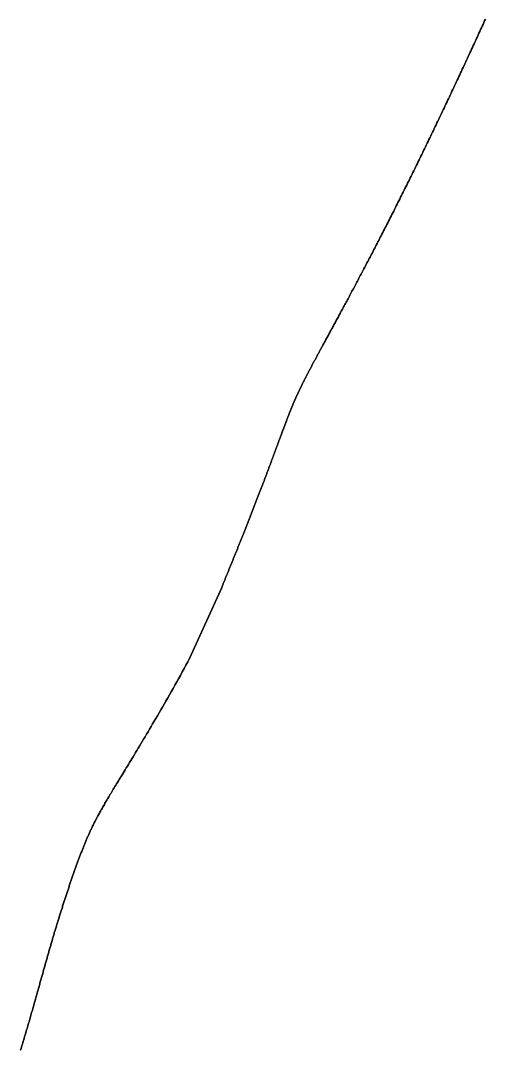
# Model space of a CAD drawing. Header units: inches. Extents: x 130170 to 284068, y 377793 to 804530.
# Drawn here: x 259507.6 to 259536.7, y 739178.8 to 739243.1 of the extents above; entities that cross this region are included whole.
import ezdxf

# ---------------------------------------------------------------- set-up
doc = ezdxf.new("R2010")
doc.units = ezdxf.units.IN
doc.header["$MEASUREMENT"] = 0
doc.layers.add('muni_il', color=7, linetype='Continuous')

msp = doc.modelspace()

# ---------------------------------------------------------------- linework, layer by layer
at = {"layer": 'muni_il'}
for points in [[(259507.649, 739178.732), (259507.677, 739178.826), (259507.706, 739178.92), (259507.734, 739179.013), (259507.762, 739179.105), (259507.789, 739179.197), (259507.816, 739179.288), (259507.844, 739179.379), (259507.871, 739179.469), (259507.897, 739179.559), (259507.924, 739179.648), (259507.95, 739179.736), (259507.976, 739179.824), (259508.002, 739179.911), (259508.027, 739179.998), (259508.053, 739180.085), (259508.078, 739180.17), (259508.103, 739180.255), (259508.128, 739180.34), (259508.152, 739180.424), (259508.176, 739180.508), (259508.201, 739180.591), (259508.224, 739180.674), (259508.248, 739180.756), (259508.272, 739180.837), (259508.295, 739180.918), (259508.318, 739180.999), (259508.341, 739181.079), (259508.364, 739181.158), (259508.387, 739181.237), (259508.409, 739181.315), (259508.431, 739181.393), (259508.453, 739181.471), (259508.475, 739181.548), (259508.497, 739181.624), (259508.519, 739181.7), (259508.54, 739181.776), (259508.561, 739181.851), (259508.583, 739181.925), (259508.604, 739182), (259508.624, 739182.073), (259508.645, 739182.147), (259508.666, 739182.219), (259508.686, 739182.292), (259508.706, 739182.364), (259508.726, 739182.435), (259508.746, 739182.506), (259508.766, 739182.577), (259508.786, 739182.647), (259508.805, 739182.717), (259508.825, 739182.787), (259508.844, 739182.856), (259508.863, 739182.925), (259508.883, 739182.993), (259508.902, 739183.061), (259508.921, 739183.129), (259508.94, 739183.196), (259508.958, 739183.263), (259508.977, 739183.33), (259508.996, 739183.396), (259509.014, 739183.463), (259509.032, 739183.528), (259509.051, 739183.594), (259509.069, 739183.659), (259509.087, 739183.724), (259509.105, 739183.788), (259509.124, 739183.853), (259509.142, 739183.917), (259509.16, 739183.98), (259509.178, 739184.044), (259509.195, 739184.107), (259509.213, 739184.17), (259509.231, 739184.233), (259509.249, 739184.296), (259509.266, 739184.359), (259509.284, 739184.421), (259509.302, 739184.483), (259509.319, 739184.545), (259509.337, 739184.606), (259509.355, 739184.668), (259509.372, 739184.729), (259509.389, 739184.791), (259509.407, 739184.852), (259509.425, 739184.913), (259509.442, 739184.973), (259509.46, 739185.034), (259509.477, 739185.095), (259509.495, 739185.155), (259509.512, 739185.216), (259509.53, 739185.276), (259509.547, 739185.336), (259509.565, 739185.396), (259509.582, 739185.456), (259509.6, 739185.516), (259509.618, 739185.576), (259509.635, 739185.636), (259509.653, 739185.696), (259509.67, 739185.755), (259509.688, 739185.815), (259509.706, 739185.875), (259509.724, 739185.935), (259509.741, 739185.994), (259509.759, 739186.054), (259509.777, 739186.113), (259509.795, 739186.173), (259509.813, 739186.233), (259509.831, 739186.292), (259509.849, 739186.352), (259509.867, 739186.411), (259509.885, 739186.471), (259509.904, 739186.531), (259509.922, 739186.59), (259509.94, 739186.65), (259509.959, 739186.709), (259509.977, 739186.769), (259509.995, 739186.829), (259510.014, 739186.889), (259510.032, 739186.948), (259510.051, 739187.008), (259510.07, 739187.068), (259510.088, 739187.128), (259510.107, 739187.188), (259510.126, 739187.248), (259510.145, 739187.308), (259510.164, 739187.368), (259510.183, 739187.428), (259510.202, 739187.488), (259510.221, 739187.548), (259510.24, 739187.608), (259510.26, 739187.669), (259510.279, 739187.729), (259510.298, 739187.789), (259510.318, 739187.849), (259510.337, 739187.91), (259510.357, 739187.97), (259510.376, 739188.03), (259510.396, 739188.091), (259510.416, 739188.151), (259510.435, 739188.212), (259510.455, 739188.272), (259510.475, 739188.332), (259510.495, 739188.393), (259510.515, 739188.453), (259510.535, 739188.514), (259510.555, 739188.574), (259510.575, 739188.635), (259510.595, 739188.695), (259510.615, 739188.755), (259510.635, 739188.816), (259510.656, 739188.876), (259510.676, 739188.936), (259510.696, 739188.996), (259510.717, 739189.056), (259510.737, 739189.116), (259510.758, 739189.177), (259510.778, 739189.237), (259510.798, 739189.296), (259510.819, 739189.356), (259510.839, 739189.416), (259510.86, 739189.476), (259510.881, 739189.535), (259510.901, 739189.595), (259510.922, 739189.654), (259510.943, 739189.713), (259510.963, 739189.772), (259510.984, 739189.831), (259511.005, 739189.89), (259511.026, 739189.949), (259511.047, 739190.007), (259511.067, 739190.066), (259511.088, 739190.124), (259511.109, 739190.182), (259511.13, 739190.24), (259511.151, 739190.298), (259511.172, 739190.356), (259511.193, 739190.413), (259511.214, 739190.47), (259511.235, 739190.527), (259511.256, 739190.584), (259511.277, 739190.641), (259511.298, 739190.698), (259511.319, 739190.754), (259511.34, 739190.81), (259511.361, 739190.866), (259511.383, 739190.922), (259511.404, 739190.977), (259511.425, 739191.033), (259511.446, 739191.088), (259511.468, 739191.143), (259511.489, 739191.197), (259511.511, 739191.252), (259511.532, 739191.306), (259511.554, 739191.361), (259511.575, 739191.414), (259511.597, 739191.468), (259511.619, 739191.522), (259511.64, 739191.575), (259511.662, 739191.628), (259511.684, 739191.682), (259511.706, 739191.734), (259511.728, 739191.787), (259511.751, 739191.84), (259511.773, 739191.892), (259511.796, 739191.945), (259511.818, 739191.997), (259511.841, 739192.049), (259511.864, 739192.101), (259511.887, 739192.153), (259511.91, 739192.205), (259511.934, 739192.257), (259511.957, 739192.309), (259511.981, 739192.361), (259512.005, 739192.412), (259512.029, 739192.464), (259512.053, 739192.516), (259512.078, 739192.568), (259512.103, 739192.62), (259512.128, 739192.672), (259512.153, 739192.724), (259512.179, 739192.776), (259512.205, 739192.829), (259512.231, 739192.882), (259512.258, 739192.935), (259512.285, 739192.988), (259512.312, 739193.041), (259512.34, 739193.095), (259512.368, 739193.149), (259512.397, 739193.203), (259512.425, 739193.258), (259512.455, 739193.313), (259512.485, 739193.369), (259512.515, 739193.425), (259512.546, 739193.481), (259512.577, 739193.539), (259512.609, 739193.597), (259512.642, 739193.655), (259512.675, 739193.714), (259512.708, 739193.774), (259512.743, 739193.835), (259512.778, 739193.896), (259512.814, 739193.958), (259512.85, 739194.022), (259512.887, 739194.086), (259512.925, 739194.151), (259512.963, 739194.217), (259513.003, 739194.284), (259513.043, 739194.353), (259513.084, 739194.422), (259513.126, 739194.493), (259513.169, 739194.565), (259513.213, 739194.639), (259513.257, 739194.713), (259513.303, 739194.79), (259513.35, 739194.867), (259513.397, 739194.946), (259513.446, 739195.027), (259513.496, 739195.11), (259513.547, 739195.194), (259513.599, 739195.28), (259513.652, 739195.368), (259513.707, 739195.458), (259513.762, 739195.549), (259513.819, 739195.643), (259513.878, 739195.738), (259513.937, 739195.836), (259513.998, 739195.936), (259514.06, 739196.038), (259514.123, 739196.143), (259514.188, 739196.249), (259514.254, 739196.358), (259514.322, 739196.47), (259514.391, 739196.584), (259514.462, 739196.7), (259514.534, 739196.819), (259514.608, 739196.941), (259514.683, 739197.066), (259514.76, 739197.193), (259514.838, 739197.323), (259514.918, 739197.456), (259515, 739197.591), (259515.083, 739197.73), (259515.167, 739197.871), (259515.253, 739198.015), (259515.341, 739198.163), (259515.431, 739198.313), (259515.522, 739198.466), (259515.615, 739198.623), (259515.709, 739198.782), (259515.805, 739198.945), (259515.902, 739199.11), (259516.001, 739199.279), (259516.101, 739199.451), (259516.203, 739199.625), (259516.306, 739199.803), (259516.411, 739199.984), (259516.517, 739200.167), (259516.625, 739200.354), (259516.733, 739200.543), (259516.843, 739200.735), (259516.954, 739200.93), (259517.065, 739201.127), (259517.178, 739201.326), (259517.292, 739201.528), (259517.406, 739201.732), (259517.52, 739201.939), (259517.636, 739202.147), (259517.751, 739202.356), (259517.867, 739202.567), (259517.982, 739202.78), (259518.097, 739202.993), (259518.212, 739203.207), (259520.238, 739207.677), (259520.269, 739207.754), (259520.285, 739207.795), (259520.302, 739207.836), (259520.319, 739207.878), (259520.337, 739207.92), (259520.354, 739207.964), (259520.372, 739208.008), (259520.39, 739208.053), (259520.408, 739208.098), (259520.427, 739208.143), (259520.446, 739208.189), (259520.464, 739208.236), (259520.483, 739208.282), (259520.502, 739208.329), (259520.521, 739208.376), (259520.54, 739208.423), (259520.56, 739208.471), (259520.579, 739208.518), (259520.598, 739208.566), (259520.617, 739208.613), (259520.637, 739208.661), (259520.656, 739208.709), (259520.675, 739208.756), (259520.695, 739208.804), (259520.714, 739208.852), (259520.733, 739208.899), (259520.753, 739208.947), (259520.772, 739208.994), (259520.791, 739209.042), (259520.81, 739209.09), (259520.83, 739209.137), (259520.849, 739209.185), (259520.868, 739209.232), (259520.888, 739209.28), (259520.907, 739209.327), (259520.926, 739209.375), (259520.945, 739209.422), (259520.965, 739209.47), (259520.984, 739209.518), (259521.003, 739209.565), (259521.022, 739209.613), (259521.042, 739209.661), (259521.061, 739209.708), (259521.081, 739209.756), (259521.1, 739209.804), (259521.119, 739209.852), (259521.139, 739209.9), (259521.158, 739209.948), (259521.178, 739209.997), (259521.197, 739210.045), (259521.217, 739210.094), (259521.237, 739210.142), (259521.256, 739210.191), (259521.276, 739210.24), (259521.296, 739210.289), (259521.316, 739210.339), (259521.336, 739210.388), (259521.356, 739210.438), (259521.376, 739210.488), (259521.396, 739210.538), (259521.416, 739210.588), (259521.436, 739210.638), (259521.456, 739210.689), (259521.477, 739210.739), (259521.497, 739210.79), (259521.517, 739210.841), (259521.538, 739210.893), (259521.558, 739210.944), (259521.579, 739210.996), (259521.6, 739211.048), (259521.62, 739211.1), (259521.641, 739211.152), (259521.662, 739211.204), (259521.683, 739211.257), (259521.704, 739211.309), (259521.725, 739211.362), (259521.746, 739211.415), (259521.767, 739211.468), (259521.788, 739211.522), (259521.809, 739211.575), (259521.83, 739211.628), (259521.851, 739211.682), (259521.873, 739211.736), (259521.894, 739211.79), (259521.915, 739211.844), (259521.936, 739211.898), (259521.958, 739211.952), (259521.979, 739212.006), (259522, 739212.06), (259522.022, 739212.115), (259522.043, 739212.169), (259522.064, 739212.224), (259522.086, 739212.278), (259522.107, 739212.333), (259522.128, 739212.387), (259522.15, 739212.442), (259522.171, 739212.496), (259522.192, 739212.551), (259522.214, 739212.605), (259522.235, 739212.66), (259522.256, 739212.714), (259522.277, 739212.769), (259522.298, 739212.823), (259522.319, 739212.878), (259522.34, 739212.932), (259522.361, 739212.986), (259522.382, 739213.04), (259522.403, 739213.094), (259522.424, 739213.148), (259522.445, 739213.202), (259522.466, 739213.256), (259522.486, 739213.31), (259522.507, 739213.363), (259522.528, 739213.417), (259522.548, 739213.47), (259522.569, 739213.523), (259522.589, 739213.576), (259522.609, 739213.629), (259522.629, 739213.681), (259522.649, 739213.734), (259522.669, 739213.786), (259522.689, 739213.838), (259522.709, 739213.89), (259522.729, 739213.942), (259522.749, 739213.994), (259522.768, 739214.045), (259522.788, 739214.096), (259522.807, 739214.147), (259522.827, 739214.198), (259522.846, 739214.249), (259522.865, 739214.299), (259522.884, 739214.349), (259522.903, 739214.399), (259522.922, 739214.449), (259522.94, 739214.498), (259522.959, 739214.547), (259522.978, 739214.596), (259522.996, 739214.645), (259523.014, 739214.693), (259523.032, 739214.742), (259523.05, 739214.789), (259523.068, 739214.837), (259523.086, 739214.885), (259523.104, 739214.932), (259523.122, 739214.978), (259523.139, 739215.025), (259523.156, 739215.071), (259523.174, 739215.118), (259523.191, 739215.164), (259523.208, 739215.209), (259523.225, 739215.254), (259523.242, 739215.299), (259523.259, 739215.344), (259523.275, 739215.389), (259523.292, 739215.433), (259523.308, 739215.477), (259523.324, 739215.52), (259523.341, 739215.564), (259523.357, 739215.607), (259523.373, 739215.649), (259523.388, 739215.692), (259523.404, 739215.734), (259523.42, 739215.776), (259523.435, 739215.818), (259523.451, 739215.859), (259523.466, 739215.9), (259523.481, 739215.941), (259523.496, 739215.981), (259523.511, 739216.022), (259523.526, 739216.062), (259523.541, 739216.102), (259523.555, 739216.141), (259523.57, 739216.18), (259523.584, 739216.219), (259523.598, 739216.258), (259523.612, 739216.296), (259523.627, 739216.334), (259523.641, 739216.372), (259523.654, 739216.409), (259523.668, 739216.446), (259523.682, 739216.483), (259523.696, 739216.52), (259523.709, 739216.557), (259523.722, 739216.593), (259523.736, 739216.629), (259523.749, 739216.664), (259523.762, 739216.7), (259523.775, 739216.735), (259523.788, 739216.77), (259523.8, 739216.804), (259523.813, 739216.839), (259523.826, 739216.873), (259523.838, 739216.907), (259523.851, 739216.94), (259523.863, 739216.974), (259523.875, 739217.007), (259523.888, 739217.04), (259523.9, 739217.073), (259523.912, 739217.105), (259523.924, 739217.137), (259523.936, 739217.169), (259523.947, 739217.201), (259523.959, 739217.233), (259523.971, 739217.264), (259523.982, 739217.295), (259523.994, 739217.326), (259524.005, 739217.357), (259524.016, 739217.387), (259524.028, 739217.417), (259524.039, 739217.448), (259524.05, 739217.477), (259524.061, 739217.507), (259524.072, 739217.536), (259524.083, 739217.566), (259524.094, 739217.595), (259524.104, 739217.624), (259524.115, 739217.652), (259524.126, 739217.681), (259524.136, 739217.709), (259524.147, 739217.737), (259524.158, 739217.765), (259524.168, 739217.793), (259524.178, 739217.821), (259524.189, 739217.848), (259524.199, 739217.875), (259524.209, 739217.902), (259524.219, 739217.929), (259524.23, 739217.956), (259524.24, 739217.983), (259524.25, 739218.009), (259524.26, 739218.036), (259524.27, 739218.062), (259524.28, 739218.088), (259524.29, 739218.114), (259524.3, 739218.14), (259524.31, 739218.165), (259524.319, 739218.191), (259524.329, 739218.216), (259524.339, 739218.242), (259524.349, 739218.267), (259524.358, 739218.292), (259524.368, 739218.317), (259524.378, 739218.342), (259524.387, 739218.367), (259524.397, 739218.391), (259524.407, 739218.416), (259524.416, 739218.44), (259524.426, 739218.465), (259524.435, 739218.489), (259524.445, 739218.513), (259524.455, 739218.537), (259524.464, 739218.561), (259524.474, 739218.585), (259524.483, 739218.609), (259524.493, 739218.633), (259524.502, 739218.657), (259524.512, 739218.681), (259524.521, 739218.704), (259524.531, 739218.728), (259524.54, 739218.751), (259524.55, 739218.775), (259524.559, 739218.798), (259524.569, 739218.822), (259524.579, 739218.845), (259524.588, 739218.868), (259524.598, 739218.892), (259524.607, 739218.915), (259524.617, 739218.938), (259524.627, 739218.962), (259524.636, 739218.985), (259524.646, 739219.008), (259524.656, 739219.031), (259524.666, 739219.054), (259524.675, 739219.078), (259524.685, 739219.101), (259524.695, 739219.124), (259524.705, 739219.147), (259524.715, 739219.17), (259524.725, 739219.193), (259524.735, 739219.217), (259524.745, 739219.24), (259524.755, 739219.263), (259524.765, 739219.287), (259524.775, 739219.31), (259524.786, 739219.333), (259524.796, 739219.357), (259524.806, 739219.38), (259524.817, 739219.404), (259524.827, 739219.427), (259524.838, 739219.451), (259524.848, 739219.475), (259524.859, 739219.498), (259524.87, 739219.522), (259524.88, 739219.546), (259524.891, 739219.57), (259524.902, 739219.594), (259524.913, 739219.618), (259524.924, 739219.643), (259524.935, 739219.667), (259524.946, 739219.691), (259524.958, 739219.716), (259524.969, 739219.74), (259524.981, 739219.765), (259524.992, 739219.79), (259525.004, 739219.815), (259525.015, 739219.84), (259525.027, 739219.865), (259525.039, 739219.89), (259525.051, 739219.915), (259525.063, 739219.941), (259525.076, 739219.966), (259525.088, 739219.992), (259525.1, 739220.018), (259525.113, 739220.044), (259525.125, 739220.07), (259525.138, 739220.097), (259525.151, 739220.123), (259525.164, 739220.15), (259525.177, 739220.177), (259525.19, 739220.204), (259525.204, 739220.231), (259525.217, 739220.258), (259525.231, 739220.286), (259525.244, 739220.314), (259525.258, 739220.342), (259525.272, 739220.37), (259525.286, 739220.398), (259525.3, 739220.427), (259525.315, 739220.455), (259525.329, 739220.484), (259525.344, 739220.513), (259525.359, 739220.543), (259525.374, 739220.572), (259525.389, 739220.602), (259525.404, 739220.632), (259525.419, 739220.662), (259525.435, 739220.693), (259525.451, 739220.724), (259525.467, 739220.755), (259525.483, 739220.786), (259525.499, 739220.818), (259525.515, 739220.849), (259525.532, 739220.882), (259525.549, 739220.914), (259525.565, 739220.946), (259525.583, 739220.979), (259525.6, 739221.012), (259525.617, 739221.046), (259525.635, 739221.08), (259525.653, 739221.114), (259525.671, 739221.148), (259525.689, 739221.183), (259525.707, 739221.218), (259525.726, 739221.253), (259525.745, 739221.289), (259525.764, 739221.325), (259525.783, 739221.361), (259525.802, 739221.397), (259525.822, 739221.434), (259525.842, 739221.472), (259525.861, 739221.509), (259525.882, 739221.547), (259525.902, 739221.586), (259525.923, 739221.624), (259525.944, 739221.663), (259525.965, 739221.703), (259525.986, 739221.742), (259526.007, 739221.783), (259526.029, 739221.823), (259526.051, 739221.864), (259526.073, 739221.905), (259526.096, 739221.947), (259526.118, 739221.989), (259526.141, 739222.032), (259526.164, 739222.074), (259526.188, 739222.118), (259526.211, 739222.162), (259526.235, 739222.206), (259526.259, 739222.25), (259526.284, 739222.295), (259526.308, 739222.341), (259526.333, 739222.386), (259526.358, 739222.433), (259526.383, 739222.48), (259526.409, 739222.527), (259526.435, 739222.574), (259526.461, 739222.622), (259526.487, 739222.671), (259526.514, 739222.72), (259526.541, 739222.769), (259526.568, 739222.819), (259526.595, 739222.87), (259526.623, 739222.921), (259526.651, 739222.972), (259526.679, 739223.024), (259526.707, 739223.076), (259526.736, 739223.129), (259526.765, 739223.183), (259526.795, 739223.236), (259526.824, 739223.291), (259526.854, 739223.346), (259526.884, 739223.401), (259526.914, 739223.457), (259526.945, 739223.513), (259526.976, 739223.57), (259527.007, 739223.627), (259527.039, 739223.685), (259527.07, 739223.744), (259527.103, 739223.803), (259527.135, 739223.862), (259527.167, 739223.922), (259527.2, 739223.983), (259527.234, 739224.044), (259527.267, 739224.106), (259527.301, 739224.168), (259527.335, 739224.231), (259527.369, 739224.294), (259527.404, 739224.358), (259527.439, 739224.422), (259527.474, 739224.488), (259527.509, 739224.553), (259527.545, 739224.619), (259527.581, 739224.686), (259527.617, 739224.753), (259527.654, 739224.821), (259527.691, 739224.889), (259527.728, 739224.958), (259527.766, 739225.028), (259527.803, 739225.098), (259527.841, 739225.168), (259527.88, 739225.239), (259527.918, 739225.311), (259527.957, 739225.384), (259527.996, 739225.456), (259528.036, 739225.53), (259528.076, 739225.604), (259528.116, 739225.679), (259528.156, 739225.754), (259528.196, 739225.83), (259528.237, 739225.906), (259528.278, 739225.983), (259528.32, 739226.061), (259528.362, 739226.139), (259528.404, 739226.217), (259528.446, 739226.296), (259528.488, 739226.376), (259528.531, 739226.457), (259528.574, 739226.538), (259528.617, 739226.619), (259528.661, 739226.701), (259528.705, 739226.784), (259528.749, 739226.867), (259528.793, 739226.951), (259528.838, 739227.035), (259528.883, 739227.12), (259528.928, 739227.206), (259528.973, 739227.292), (259529.019, 739227.378), (259529.065, 739227.465), (259529.111, 739227.553), (259529.157, 739227.641), (259529.204, 739227.73), (259529.25, 739227.819), (259529.298, 739227.909), (259529.345, 739228), (259529.392, 739228.091), (259529.44, 739228.182), (259529.488, 739228.274), (259529.536, 739228.367), (259529.585, 739228.46), (259529.634, 739228.553), (259529.682, 739228.647), (259529.732, 739228.742), (259529.781, 739228.837), (259529.83, 739228.933), (259529.88, 739229.029), (259529.93, 739229.126), (259529.98, 739229.223), (259530.031, 739229.32), (259530.081, 739229.418), (259530.132, 739229.517), (259530.183, 739229.616), (259530.234, 739229.715), (259530.285, 739229.815), (259530.337, 739229.916), (259530.388, 739230.017), (259530.44, 739230.118), (259530.492, 739230.22), (259530.544, 739230.322), (259530.597, 739230.424), (259530.649, 739230.528), (259530.702, 739230.631), (259530.754, 739230.735), (259530.807, 739230.839), (259530.86, 739230.944), (259530.913, 739231.049), (259530.967, 739231.155), (259531.02, 739231.261), (259531.074, 739231.367), (259531.128, 739231.473), (259531.182, 739231.58), (259531.236, 739231.688), (259531.29, 739231.795), (259531.344, 739231.904), (259531.398, 739232.012), (259531.453, 739232.121), (259531.507, 739232.23), (259531.562, 739232.339), (259531.616, 739232.449), (259531.671, 739232.559), (259531.726, 739232.669), (259531.781, 739232.78), (259531.836, 739232.89), (259531.891, 739233.002), (259531.946, 739233.113), (259532.002, 739233.225), (259532.057, 739233.337), (259532.113, 739233.449), (259532.168, 739233.561), (259532.223, 739233.674), (259532.279, 739233.787), (259532.335, 739233.9), (259532.39, 739234.013), (259532.446, 739234.127), (259532.502, 739234.24), (259532.557, 739234.355), (259532.613, 739234.469), (259532.669, 739234.583), (259532.725, 739234.697), (259532.781, 739234.812), (259532.836, 739234.927), (259532.892, 739235.042), (259532.948, 739235.157), (259533.004, 739235.272), (259533.06, 739235.387), (259533.116, 739235.502), (259533.171, 739235.618), (259533.227, 739235.733), (259533.283, 739235.849), (259533.339, 739235.965), (259533.394, 739236.081), (259533.45, 739236.197), (259533.506, 739236.313), (259533.562, 739236.429), (259533.617, 739236.545), (259533.673, 739236.661), (259533.729, 739236.777), (259533.784, 739236.893), (259533.839, 739237.009), (259533.895, 739237.126), (259533.95, 739237.242), (259534.006, 739237.358), (259534.061, 739237.474), (259534.116, 739237.591), (259534.171, 739237.707), (259534.226, 739237.823), (259534.281, 739237.939), (259534.336, 739238.055), (259534.391, 739238.171), (259534.446, 739238.287), (259534.5, 739238.403), (259534.555, 739238.519), (259534.61, 739238.635), (259534.664, 739238.75), (259534.718, 739238.866), (259534.773, 739238.981), (259534.827, 739239.097), (259534.881, 739239.212), (259534.935, 739239.327), (259534.989, 739239.442), (259535.042, 739239.557), (259535.096, 739239.672), (259535.15, 739239.787), (259535.203, 739239.902), (259535.257, 739240.016), (259535.31, 739240.13), (259535.363, 739240.245), (259535.416, 739240.359), (259535.469, 739240.472), (259535.522, 739240.586), (259535.574, 739240.7), (259535.627, 739240.813), (259535.679, 739240.926), (259535.732, 739241.039), (259535.784, 739241.152), (259535.836, 739241.264), (259535.888, 739241.377), (259535.94, 739241.489), (259535.991, 739241.601), (259536.043, 739241.713), (259536.094, 739241.825), (259536.146, 739241.936), (259536.197, 739242.047), (259536.248, 739242.158), (259536.299, 739242.269), (259536.349, 739242.379), (259536.4, 739242.49), (259536.451, 739242.6), (259536.501, 739242.709), (259536.551, 739242.819), (259536.602, 739242.928), (259536.652, 739243.038), (259536.701, 739243.146)], [(259536.701, 739243.146), (259536.652, 739243.038), (259536.602, 739242.928), (259536.551, 739242.819), (259536.501, 739242.709), (259536.451, 739242.6), (259536.4, 739242.49), (259536.349, 739242.379), (259536.299, 739242.269), (259536.248, 739242.158), (259536.197, 739242.047), (259536.146, 739241.936), (259536.094, 739241.825), (259536.043, 739241.713), (259535.991, 739241.601), (259535.94, 739241.489), (259535.888, 739241.377), (259535.836, 739241.264), (259535.784, 739241.152), (259535.732, 739241.039), (259535.679, 739240.926), (259535.627, 739240.813), (259535.574, 739240.7), (259535.522, 739240.586), (259535.469, 739240.472), (259535.416, 739240.359), (259535.363, 739240.245), (259535.31, 739240.13), (259535.257, 739240.016), (259535.203, 739239.902), (259535.15, 739239.787), (259535.096, 739239.672), (259535.042, 739239.557), (259534.989, 739239.442), (259534.935, 739239.327), (259534.881, 739239.212), (259534.827, 739239.097), (259534.773, 739238.981), (259534.718, 739238.866), (259534.664, 739238.75), (259534.61, 739238.635), (259534.555, 739238.519), (259534.5, 739238.403), (259534.446, 739238.287), (259534.391, 739238.171), (259534.336, 739238.055), (259534.281, 739237.939), (259534.226, 739237.823), (259534.171, 739237.707), (259534.116, 739237.591), (259534.061, 739237.474), (259534.006, 739237.358), (259533.95, 739237.242), (259533.895, 739237.126), (259533.839, 739237.009), (259533.784, 739236.893), (259533.729, 739236.777), (259533.673, 739236.661), (259533.617, 739236.545), (259533.562, 739236.429), (259533.506, 739236.313), (259533.45, 739236.197), (259533.394, 739236.081), (259533.339, 739235.965), (259533.283, 739235.849), (259533.227, 739235.733), (259533.171, 739235.618), (259533.116, 739235.502), (259533.06, 739235.387), (259533.004, 739235.272), (259532.948, 739235.157), (259532.892, 739235.042), (259532.836, 739234.927), (259532.781, 739234.812), (259532.725, 739234.697), (259532.669, 739234.583), (259532.613, 739234.469), (259532.557, 739234.355), (259532.502, 739234.24), (259532.446, 739234.127), (259532.39, 739234.013), (259532.335, 739233.9), (259532.279, 739233.787), (259532.223, 739233.674), (259532.168, 739233.561), (259532.113, 739233.449), (259532.057, 739233.337), (259532.002, 739233.225), (259531.946, 739233.113), (259531.891, 739233.002), (259531.836, 739232.89), (259531.781, 739232.78), (259531.726, 739232.669), (259531.671, 739232.559), (259531.616, 739232.449), (259531.562, 739232.339), (259531.507, 739232.23), (259531.453, 739232.121), (259531.398, 739232.012), (259531.344, 739231.904), (259531.29, 739231.795), (259531.236, 739231.688), (259531.182, 739231.58), (259531.128, 739231.473), (259531.074, 739231.367), (259531.02, 739231.261), (259530.967, 739231.155), (259530.913, 739231.049), (259530.86, 739230.944), (259530.807, 739230.839), (259530.754, 739230.735), (259530.702, 739230.631), (259530.649, 739230.528), (259530.597, 739230.424), (259530.544, 739230.322), (259530.492, 739230.22), (259530.44, 739230.118), (259530.388, 739230.017), (259530.337, 739229.916), (259530.285, 739229.815), (259530.234, 739229.715), (259530.183, 739229.616), (259530.132, 739229.517), (259530.081, 739229.418), (259530.031, 739229.32), (259529.98, 739229.223), (259529.93, 739229.126), (259529.88, 739229.029), (259529.83, 739228.933), (259529.781, 739228.837), (259529.732, 739228.742), (259529.682, 739228.647), (259529.634, 739228.553), (259529.585, 739228.46), (259529.536, 739228.367), (259529.488, 739228.274), (259529.44, 739228.182), (259529.392, 739228.091), (259529.345, 739228), (259529.298, 739227.909), (259529.25, 739227.819), (259529.204, 739227.73), (259529.157, 739227.641), (259529.111, 739227.553), (259529.065, 739227.465), (259529.019, 739227.378), (259528.973, 739227.292), (259528.928, 739227.206), (259528.883, 739227.12), (259528.838, 739227.035), (259528.793, 739226.951), (259528.749, 739226.867), (259528.705, 739226.784), (259528.661, 739226.701), (259528.617, 739226.619), (259528.574, 739226.538), (259528.531, 739226.457), (259528.488, 739226.376), (259528.446, 739226.296), (259528.404, 739226.217), (259528.362, 739226.139), (259528.32, 739226.061), (259528.278, 739225.983), (259528.237, 739225.906), (259528.196, 739225.83), (259528.156, 739225.754), (259528.116, 739225.679), (259528.076, 739225.604), (259528.036, 739225.53), (259527.996, 739225.456), (259527.957, 739225.384), (259527.918, 739225.311), (259527.88, 739225.239), (259527.841, 739225.168), (259527.803, 739225.098), (259527.766, 739225.028), (259527.728, 739224.958), (259527.691, 739224.889), (259527.654, 739224.821), (259527.617, 739224.753), (259527.581, 739224.686), (259527.545, 739224.619), (259527.509, 739224.553), (259527.474, 739224.488), (259527.439, 739224.422), (259527.404, 739224.358), (259527.369, 739224.294), (259527.335, 739224.231), (259527.301, 739224.168), (259527.267, 739224.106), (259527.234, 739224.044), (259527.2, 739223.983), (259527.167, 739223.922), (259527.135, 739223.862), (259527.103, 739223.803), (259527.07, 739223.744), (259527.039, 739223.685), (259527.007, 739223.627), (259526.976, 739223.57), (259526.945, 739223.513), (259526.914, 739223.457), (259526.884, 739223.401), (259526.854, 739223.346), (259526.824, 739223.291), (259526.795, 739223.236), (259526.765, 739223.183), (259526.736, 739223.129), (259526.707, 739223.076), (259526.679, 739223.024), (259526.651, 739222.972), (259526.623, 739222.921), (259526.595, 739222.87), (259526.568, 739222.819), (259526.541, 739222.769), (259526.514, 739222.72), (259526.487, 739222.671), (259526.461, 739222.622), (259526.435, 739222.574), (259526.409, 739222.527), (259526.383, 739222.48), (259526.358, 739222.433), (259526.333, 739222.386), (259526.308, 739222.341), (259526.284, 739222.295), (259526.259, 739222.25), (259526.235, 739222.206), (259526.211, 739222.162), (259526.188, 739222.118), (259526.164, 739222.074), (259526.141, 739222.032), (259526.118, 739221.989), (259526.096, 739221.947), (259526.073, 739221.905), (259526.051, 739221.864), (259526.029, 739221.823), (259526.007, 739221.783), (259525.986, 739221.742), (259525.965, 739221.703), (259525.944, 739221.663), (259525.923, 739221.624), (259525.902, 739221.586), (259525.882, 739221.547), (259525.861, 739221.509), (259525.842, 739221.472), (259525.822, 739221.434), (259525.802, 739221.397), (259525.783, 739221.361), (259525.764, 739221.325), (259525.745, 739221.289), (259525.726, 739221.253), (259525.707, 739221.218), (259525.689, 739221.183), (259525.671, 739221.148), (259525.653, 739221.114), (259525.635, 739221.08), (259525.617, 739221.046), (259525.6, 739221.012), (259525.583, 739220.979), (259525.565, 739220.946), (259525.549, 739220.914), (259525.532, 739220.882), (259525.515, 739220.849), (259525.499, 739220.818), (259525.483, 739220.786), (259525.467, 739220.755), (259525.451, 739220.724), (259525.435, 739220.693), (259525.419, 739220.662), (259525.404, 739220.632), (259525.389, 739220.602), (259525.374, 739220.572), (259525.359, 739220.543), (259525.344, 739220.513), (259525.329, 739220.484), (259525.315, 739220.455), (259525.3, 739220.427), (259525.286, 739220.398), (259525.272, 739220.37), (259525.258, 739220.342), (259525.244, 739220.314), (259525.231, 739220.286), (259525.217, 739220.258), (259525.204, 739220.231), (259525.19, 739220.204), (259525.177, 739220.177), (259525.164, 739220.15), (259525.151, 739220.123), (259525.138, 739220.097), (259525.125, 739220.07), (259525.113, 739220.044), (259525.1, 739220.018), (259525.088, 739219.992), (259525.076, 739219.966), (259525.063, 739219.941), (259525.051, 739219.915), (259525.039, 739219.89), (259525.027, 739219.865), (259525.015, 739219.84), (259525.004, 739219.815), (259524.992, 739219.79), (259524.981, 739219.765), (259524.969, 739219.74), (259524.958, 739219.716), (259524.946, 739219.691), (259524.935, 739219.667), (259524.924, 739219.643), (259524.913, 739219.618), (259524.902, 739219.594), (259524.891, 739219.57), (259524.88, 739219.546), (259524.87, 739219.522), (259524.859, 739219.498), (259524.848, 739219.475), (259524.838, 739219.451), (259524.827, 739219.427), (259524.817, 739219.404), (259524.806, 739219.38), (259524.796, 739219.357), (259524.786, 739219.333), (259524.775, 739219.31), (259524.765, 739219.287), (259524.755, 739219.263), (259524.745, 739219.24), (259524.735, 739219.217), (259524.725, 739219.193), (259524.715, 739219.17), (259524.705, 739219.147), (259524.695, 739219.124), (259524.685, 739219.101), (259524.675, 739219.078), (259524.666, 739219.054), (259524.656, 739219.031), (259524.646, 739219.008), (259524.636, 739218.985), (259524.627, 739218.962), (259524.617, 739218.938), (259524.607, 739218.915), (259524.598, 739218.892), (259524.588, 739218.868), (259524.579, 739218.845), (259524.569, 739218.822), (259524.559, 739218.798), (259524.55, 739218.775), (259524.54, 739218.751), (259524.531, 739218.728), (259524.521, 739218.704), (259524.512, 739218.681), (259524.502, 739218.657), (259524.493, 739218.633), (259524.483, 739218.609), (259524.474, 739218.585), (259524.464, 739218.561), (259524.455, 739218.537), (259524.445, 739218.513), (259524.435, 739218.489), (259524.426, 739218.465), (259524.416, 739218.44), (259524.407, 739218.416), (259524.397, 739218.391), (259524.387, 739218.367), (259524.378, 739218.342), (259524.368, 739218.317), (259524.358, 739218.292), (259524.349, 739218.267), (259524.339, 739218.242), (259524.329, 739218.216), (259524.319, 739218.191), (259524.31, 739218.165), (259524.3, 739218.14), (259524.29, 739218.114), (259524.28, 739218.088), (259524.27, 739218.062), (259524.26, 739218.036), (259524.25, 739218.009), (259524.24, 739217.983), (259524.23, 739217.956), (259524.219, 739217.929), (259524.209, 739217.902), (259524.199, 739217.875), (259524.189, 739217.848), (259524.178, 739217.821), (259524.168, 739217.793), (259524.158, 739217.765), (259524.147, 739217.737), (259524.136, 739217.709), (259524.126, 739217.681), (259524.115, 739217.652), (259524.104, 739217.624), (259524.094, 739217.595), (259524.083, 739217.566), (259524.072, 739217.536), (259524.061, 739217.507), (259524.05, 739217.477), (259524.039, 739217.448), (259524.028, 739217.417), (259524.016, 739217.387), (259524.005, 739217.357), (259523.994, 739217.326), (259523.982, 739217.295), (259523.971, 739217.264), (259523.959, 739217.233), (259523.947, 739217.201), (259523.936, 739217.169), (259523.924, 739217.137), (259523.912, 739217.105), (259523.9, 739217.073), (259523.888, 739217.04), (259523.875, 739217.007), (259523.863, 739216.974), (259523.851, 739216.94), (259523.838, 739216.907), (259523.826, 739216.873), (259523.813, 739216.839), (259523.8, 739216.804), (259523.788, 739216.77), (259523.775, 739216.735), (259523.762, 739216.7), (259523.749, 739216.664), (259523.736, 739216.629), (259523.722, 739216.593), (259523.709, 739216.557), (259523.696, 739216.52), (259523.682, 739216.483), (259523.668, 739216.446), (259523.654, 739216.409), (259523.641, 739216.372), (259523.627, 739216.334), (259523.612, 739216.296), (259523.598, 739216.258), (259523.584, 739216.219), (259523.57, 739216.18), (259523.555, 739216.141), (259523.541, 739216.102), (259523.526, 739216.062), (259523.511, 739216.022), (259523.496, 739215.981), (259523.481, 739215.941), (259523.466, 739215.9), (259523.451, 739215.859), (259523.435, 739215.818), (259523.42, 739215.776), (259523.404, 739215.734), (259523.388, 739215.692), (259523.373, 739215.649), (259523.357, 739215.607), (259523.341, 739215.564), (259523.324, 739215.52), (259523.308, 739215.477), (259523.292, 739215.433), (259523.275, 739215.389), (259523.259, 739215.344), (259523.242, 739215.299), (259523.225, 739215.254), (259523.208, 739215.209), (259523.191, 739215.164), (259523.174, 739215.118), (259523.156, 739215.071), (259523.139, 739215.025), (259523.122, 739214.978), (259523.104, 739214.932), (259523.086, 739214.885), (259523.068, 739214.837), (259523.05, 739214.789), (259523.032, 739214.742), (259523.014, 739214.693), (259522.996, 739214.645), (259522.978, 739214.596), (259522.959, 739214.547), (259522.94, 739214.498), (259522.922, 739214.449), (259522.903, 739214.399), (259522.884, 739214.349), (259522.865, 739214.299), (259522.846, 739214.249), (259522.827, 739214.198), (259522.807, 739214.147), (259522.788, 739214.096), (259522.768, 739214.045), (259522.749, 739213.994), (259522.729, 739213.942), (259522.709, 739213.89), (259522.689, 739213.838), (259522.669, 739213.786), (259522.649, 739213.734), (259522.629, 739213.681), (259522.609, 739213.629), (259522.589, 739213.576), (259522.569, 739213.523), (259522.548, 739213.47), (259522.528, 739213.417), (259522.507, 739213.363), (259522.486, 739213.31), (259522.466, 739213.256), (259522.445, 739213.202), (259522.424, 739213.148), (259522.403, 739213.094), (259522.382, 739213.04), (259522.361, 739212.986), (259522.34, 739212.932), (259522.319, 739212.878), (259522.298, 739212.823), (259522.277, 739212.769), (259522.256, 739212.714), (259522.235, 739212.66), (259522.214, 739212.605), (259522.192, 739212.551), (259522.171, 739212.496), (259522.15, 739212.442), (259522.128, 739212.387), (259522.107, 739212.333), (259522.086, 739212.278), (259522.064, 739212.224), (259522.043, 739212.169), (259522.022, 739212.115), (259522, 739212.06), (259521.979, 739212.006), (259521.958, 739211.952), (259521.936, 739211.898), (259521.915, 739211.844), (259521.894, 739211.79), (259521.873, 739211.736), (259521.851, 739211.682), (259521.83, 739211.628), (259521.809, 739211.575), (259521.788, 739211.522), (259521.767, 739211.468), (259521.746, 739211.415), (259521.725, 739211.362), (259521.704, 739211.309), (259521.683, 739211.257), (259521.662, 739211.204), (259521.641, 739211.152), (259521.62, 739211.1), (259521.6, 739211.048), (259521.579, 739210.996), (259521.558, 739210.944), (259521.538, 739210.893), (259521.517, 739210.841), (259521.497, 739210.79), (259521.477, 739210.739), (259521.456, 739210.689), (259521.436, 739210.638), (259521.416, 739210.588), (259521.396, 739210.538), (259521.376, 739210.488), (259521.356, 739210.438), (259521.336, 739210.388), (259521.316, 739210.339), (259521.296, 739210.289), (259521.276, 739210.24), (259521.256, 739210.191), (259521.237, 739210.142), (259521.217, 739210.094), (259521.197, 739210.045), (259521.178, 739209.997), (259521.158, 739209.948), (259521.139, 739209.9), (259521.119, 739209.852), (259521.1, 739209.804), (259521.081, 739209.756), (259521.061, 739209.708), (259521.042, 739209.661), (259521.022, 739209.613), (259521.003, 739209.565), (259520.984, 739209.518), (259520.965, 739209.47), (259520.945, 739209.422), (259520.926, 739209.375), (259520.907, 739209.327), (259520.888, 739209.28), (259520.868, 739209.232), (259520.849, 739209.185), (259520.83, 739209.137), (259520.81, 739209.09), (259520.791, 739209.042), (259520.772, 739208.994), (259520.753, 739208.947), (259520.733, 739208.899), (259520.714, 739208.852), (259520.695, 739208.804), (259520.675, 739208.756), (259520.656, 739208.709), (259520.637, 739208.661), (259520.617, 739208.613), (259520.598, 739208.566), (259520.579, 739208.518), (259520.56, 739208.471), (259520.54, 739208.423), (259520.521, 739208.376), (259520.502, 739208.329), (259520.483, 739208.282), (259520.464, 739208.236), (259520.446, 739208.189), (259520.427, 739208.143), (259520.408, 739208.098), (259520.39, 739208.053), (259520.372, 739208.008), (259520.354, 739207.964), (259520.337, 739207.92), (259520.319, 739207.878), (259520.302, 739207.836), (259520.285, 739207.795), (259520.269, 739207.754), (259520.238, 739207.677), (259518.212, 739203.207), (259518.097, 739202.993), (259517.982, 739202.78), (259517.867, 739202.567), (259517.751, 739202.356), (259517.636, 739202.147), (259517.52, 739201.939), (259517.406, 739201.732), (259517.292, 739201.528), (259517.178, 739201.326), (259517.065, 739201.127), (259516.954, 739200.93), (259516.843, 739200.735), (259516.733, 739200.543), (259516.625, 739200.354), (259516.517, 739200.167), (259516.411, 739199.984), (259516.306, 739199.803), (259516.203, 739199.625), (259516.101, 739199.451), (259516.001, 739199.279), (259515.902, 739199.11), (259515.805, 739198.945), (259515.709, 739198.782), (259515.615, 739198.623), (259515.522, 739198.466), (259515.431, 739198.313), (259515.341, 739198.163), (259515.253, 739198.015), (259515.167, 739197.871), (259515.083, 739197.73), (259515, 739197.591), (259514.918, 739197.456), (259514.838, 739197.323), (259514.76, 739197.193), (259514.683, 739197.066), (259514.608, 739196.941), (259514.534, 739196.819), (259514.462, 739196.7), (259514.391, 739196.584), (259514.322, 739196.47), (259514.254, 739196.358), (259514.188, 739196.249), (259514.123, 739196.143), (259514.06, 739196.038), (259513.998, 739195.936), (259513.937, 739195.836), (259513.878, 739195.738), (259513.819, 739195.643), (259513.762, 739195.549), (259513.707, 739195.458), (259513.652, 739195.368), (259513.599, 739195.28), (259513.547, 739195.194), (259513.496, 739195.11), (259513.446, 739195.027), (259513.397, 739194.946), (259513.35, 739194.867), (259513.303, 739194.79), (259513.257, 739194.713), (259513.213, 739194.639), (259513.169, 739194.565), (259513.126, 739194.493), (259513.084, 739194.422), (259513.043, 739194.353), (259513.003, 739194.284), (259512.963, 739194.217), (259512.925, 739194.151), (259512.887, 739194.086), (259512.85, 739194.022), (259512.814, 739193.958), (259512.778, 739193.896), (259512.743, 739193.835), (259512.708, 739193.774), (259512.675, 739193.714), (259512.642, 739193.655), (259512.609, 739193.597), (259512.577, 739193.539), (259512.546, 739193.481), (259512.515, 739193.425), (259512.485, 739193.369), (259512.455, 739193.313), (259512.425, 739193.258), (259512.397, 739193.203), (259512.368, 739193.149), (259512.34, 739193.095), (259512.312, 739193.041), (259512.285, 739192.988), (259512.258, 739192.935), (259512.231, 739192.882), (259512.205, 739192.829), (259512.179, 739192.776), (259512.153, 739192.724), (259512.128, 739192.672), (259512.103, 739192.62), (259512.078, 739192.568), (259512.053, 739192.516), (259512.029, 739192.464), (259512.005, 739192.412), (259511.981, 739192.361), (259511.957, 739192.309), (259511.934, 739192.257), (259511.91, 739192.205), (259511.887, 739192.153), (259511.864, 739192.101), (259511.841, 739192.049), (259511.818, 739191.997), (259511.796, 739191.945), (259511.773, 739191.892), (259511.751, 739191.84), (259511.728, 739191.787), (259511.706, 739191.734), (259511.684, 739191.682), (259511.662, 739191.628), (259511.64, 739191.575), (259511.619, 739191.522), (259511.597, 739191.468), (259511.575, 739191.414), (259511.554, 739191.361), (259511.532, 739191.306), (259511.511, 739191.252), (259511.489, 739191.197), (259511.468, 739191.143), (259511.446, 739191.088), (259511.425, 739191.033), (259511.404, 739190.977), (259511.383, 739190.922), (259511.361, 739190.866), (259511.34, 739190.81), (259511.319, 739190.754), (259511.298, 739190.698), (259511.277, 739190.641), (259511.256, 739190.584), (259511.235, 739190.527), (259511.214, 739190.47), (259511.193, 739190.413), (259511.172, 739190.356), (259511.151, 739190.298), (259511.13, 739190.24), (259511.109, 739190.182), (259511.088, 739190.124), (259511.067, 739190.066), (259511.047, 739190.007), (259511.026, 739189.949), (259511.005, 739189.89), (259510.984, 739189.831), (259510.963, 739189.772), (259510.943, 739189.713), (259510.922, 739189.654), (259510.901, 739189.595), (259510.881, 739189.535), (259510.86, 739189.476), (259510.839, 739189.416), (259510.819, 739189.356), (259510.798, 739189.296), (259510.778, 739189.237), (259510.758, 739189.177), (259510.737, 739189.116), (259510.717, 739189.056), (259510.696, 739188.996), (259510.676, 739188.936), (259510.656, 739188.876), (259510.635, 739188.816), (259510.615, 739188.755), (259510.595, 739188.695), (259510.575, 739188.635), (259510.555, 739188.574), (259510.535, 739188.514), (259510.515, 739188.453), (259510.495, 739188.393), (259510.475, 739188.332), (259510.455, 739188.272), (259510.435, 739188.212), (259510.416, 739188.151), (259510.396, 739188.091), (259510.376, 739188.03), (259510.357, 739187.97), (259510.337, 739187.91), (259510.318, 739187.849), (259510.298, 739187.789), (259510.279, 739187.729), (259510.26, 739187.669), (259510.24, 739187.608), (259510.221, 739187.548), (259510.202, 739187.488), (259510.183, 739187.428), (259510.164, 739187.368), (259510.145, 739187.308), (259510.126, 739187.248), (259510.107, 739187.188), (259510.088, 739187.128), (259510.07, 739187.068), (259510.051, 739187.008), (259510.032, 739186.948), (259510.014, 739186.889), (259509.995, 739186.829), (259509.977, 739186.769), (259509.959, 739186.709), (259509.94, 739186.65), (259509.922, 739186.59), (259509.904, 739186.531), (259509.885, 739186.471), (259509.867, 739186.411), (259509.849, 739186.352), (259509.831, 739186.292), (259509.813, 739186.233), (259509.795, 739186.173), (259509.777, 739186.113), (259509.759, 739186.054), (259509.741, 739185.994), (259509.724, 739185.935), (259509.706, 739185.875), (259509.688, 739185.815), (259509.67, 739185.755), (259509.653, 739185.696), (259509.635, 739185.636), (259509.618, 739185.576), (259509.6, 739185.516), (259509.582, 739185.456), (259509.565, 739185.396), (259509.547, 739185.336), (259509.53, 739185.276), (259509.512, 739185.216), (259509.495, 739185.155), (259509.477, 739185.095), (259509.46, 739185.034), (259509.442, 739184.973), (259509.425, 739184.913), (259509.407, 739184.852), (259509.389, 739184.791), (259509.372, 739184.729), (259509.355, 739184.668), (259509.337, 739184.606), (259509.319, 739184.545), (259509.302, 739184.483), (259509.284, 739184.421), (259509.266, 739184.359), (259509.249, 739184.296), (259509.231, 739184.233), (259509.213, 739184.17), (259509.195, 739184.107), (259509.178, 739184.044), (259509.16, 739183.98), (259509.142, 739183.917), (259509.124, 739183.853), (259509.105, 739183.788), (259509.087, 739183.724), (259509.069, 739183.659), (259509.051, 739183.594), (259509.032, 739183.528), (259509.014, 739183.463), (259508.996, 739183.396), (259508.977, 739183.33), (259508.958, 739183.263), (259508.94, 739183.196), (259508.921, 739183.129), (259508.902, 739183.061), (259508.883, 739182.993), (259508.863, 739182.925), (259508.844, 739182.856), (259508.825, 739182.787), (259508.805, 739182.717), (259508.786, 739182.647), (259508.766, 739182.577), (259508.746, 739182.506), (259508.726, 739182.435), (259508.706, 739182.364), (259508.686, 739182.292), (259508.666, 739182.219), (259508.645, 739182.147), (259508.624, 739182.073), (259508.604, 739182), (259508.583, 739181.925), (259508.561, 739181.851), (259508.54, 739181.776), (259508.519, 739181.7), (259508.497, 739181.624), (259508.475, 739181.548), (259508.453, 739181.471), (259508.431, 739181.393), (259508.409, 739181.315), (259508.387, 739181.237), (259508.364, 739181.158), (259508.341, 739181.079), (259508.318, 739180.999), (259508.295, 739180.918), (259508.272, 739180.837), (259508.248, 739180.756), (259508.224, 739180.674), (259508.201, 739180.591), (259508.176, 739180.508), (259508.152, 739180.424), (259508.128, 739180.34), (259508.103, 739180.255), (259508.078, 739180.17), (259508.053, 739180.085), (259508.027, 739179.998), (259508.002, 739179.911), (259507.976, 739179.824), (259507.95, 739179.736), (259507.924, 739179.648), (259507.897, 739179.559), (259507.871, 739179.469), (259507.844, 739179.379), (259507.816, 739179.288), (259507.789, 739179.197), (259507.762, 739179.105), (259507.734, 739179.013), (259507.706, 739178.92), (259507.677, 739178.826), (259507.649, 739178.732)]]:
    msp.add_lwpolyline(points, dxfattribs=at)

doc.saveas('drawing.dxf')
